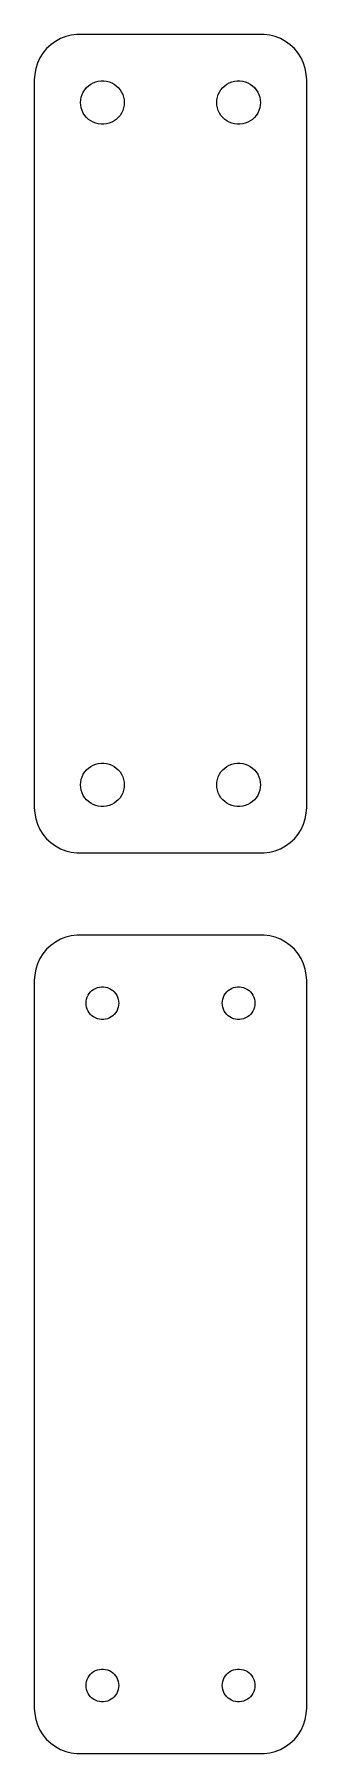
# Model space of a CAD drawing. Header units: metres. Extents: x -15 to 15, y 54 to 243.
import ezdxf

# ---------------------------------------------------------------- set-up
doc = ezdxf.new("R2010")
doc.units = ezdxf.units.M

msp = doc.modelspace()

# ---------------------------------------------------------------- linework, layer by layer
for p, q in [((-12.6791, 242.222), (-13.1871, 241.853)), ((-12.1289, 242.524), (-12.6791, 242.222)), ((-11.5451, 242.755), (-12.1289, 242.524)), ((-10.9369, 242.911), (-11.5451, 242.755)), ((-10.3139, 242.99), (-10.9369, 242.911)), ((10.3139, 242.99), (-10.3139, 242.99)), ((10.9369, 242.911), (10.3139, 242.99)), ((11.5451, 242.755), (10.9369, 242.911)), ((12.1289, 242.524), (11.5451, 242.755)), ((12.6791, 242.222), (12.1289, 242.524)), ((13.1871, 241.853), (12.6791, 242.222)), ((-14.3815, 240.409), (-14.6489, 239.841)), ((-14.0451, 240.939), (-14.3815, 240.409)), ((-13.6448, 241.423), (-14.0451, 240.939)), ((-13.1871, 241.853), (-13.6448, 241.423)), ((13.6448, 241.423), (13.1871, 241.853)), ((14.0451, 240.939), (13.6448, 241.423)), ((14.3815, 240.409), (14.0451, 240.939)), ((14.6489, 239.841), (14.3815, 240.409)), ((-14.9606, 238.627), (-15, 238)), ((-14.8429, 239.243), (-14.9606, 238.627)), ((-14.6489, 239.841), (-14.8429, 239.243)), ((14.8429, 239.243), (14.6489, 239.841)), ((14.9606, 238.627), (14.8429, 239.243)), ((15, 238), (14.9606, 238.627)), ((-15, 238), (-15, 158)), ((-9.82458, 236.097), (-9.73146, 236.383)), ((-9.73146, 236.383), (-9.60313, 236.656)), ((-9.60313, 236.656), (-9.44164, 236.911)), ((-9.44164, 236.911), (-9.24951, 237.143)), ((-9.24951, 237.143), (-9.02982, 237.349)), ((-9.02982, 237.349), (-8.78598, 237.526)), ((-8.78598, 237.526), (-8.52187, 237.672)), ((-8.52187, 237.672), (-8.24164, 237.783)), ((-8.24164, 237.783), (-7.94971, 237.857)), ((-7.94971, 237.857), (-7.6507, 237.895)), ((-7.6507, 237.895), (-7.34929, 237.895)), ((-7.34929, 237.895), (-7.05028, 237.857)), ((-7.05028, 237.857), (-6.75835, 237.783)), ((-6.75835, 237.783), (-6.47812, 237.672)), ((-6.47812, 237.672), (-6.214, 237.526)), ((-6.214, 237.526), (-5.97017, 237.349)), ((-5.97017, 237.349), (-5.75047, 237.143)), ((-5.75047, 237.143), (-5.55835, 236.911)), ((-5.55835, 236.911), (-5.39685, 236.656)), ((-5.39685, 236.656), (-5.26852, 236.383)), ((-5.26852, 236.383), (-5.1754, 236.097)), ((5.1754, 236.097), (5.26852, 236.383)), ((5.26852, 236.383), (5.39685, 236.656)), ((5.39685, 236.656), (5.55835, 236.911)), ((5.55835, 236.911), (5.75047, 237.143)), ((5.75047, 237.143), (5.97017, 237.349)), ((5.97017, 237.349), (6.214, 237.526)), ((6.214, 237.526), (6.47812, 237.672)), ((6.47812, 237.672), (6.75835, 237.783)), ((6.75835, 237.783), (7.05028, 237.857)), ((7.05028, 237.857), (7.34929, 237.895)), ((7.34929, 237.895), (7.6507, 237.895)), ((7.6507, 237.895), (7.94971, 237.857)), ((7.94971, 237.857), (8.24164, 237.783)), ((8.24164, 237.783), (8.52187, 237.672)), ((8.52187, 237.672), (8.78598, 237.526)), ((8.78598, 237.526), (9.02982, 237.349)), ((9.02982, 237.349), (9.24951, 237.143)), ((9.24951, 237.143), (9.44164, 236.911)), ((9.44164, 236.911), (9.60313, 236.656)), ((9.60313, 236.656), (9.73146, 236.383)), ((9.73146, 236.383), (9.82458, 236.097)), ((15, 158), (15, 238)), ((-9.89999, 235.5), (-9.88107, 235.801)), ((-9.88107, 235.199), (-9.89999, 235.5)), ((-9.88107, 235.801), (-9.82458, 236.097)), ((-9.82458, 234.903), (-9.88107, 235.199)), ((-9.73146, 234.617), (-9.82458, 234.903)), ((-9.60313, 234.344), (-9.73146, 234.617)), ((-9.44164, 234.089), (-9.60313, 234.344)), ((-5.39685, 234.344), (-5.55835, 234.089)), ((-5.26852, 234.617), (-5.39685, 234.344)), ((-5.1754, 234.903), (-5.26852, 234.617)), ((-5.1754, 236.097), (-5.11891, 235.801)), ((-5.11891, 235.199), (-5.1754, 234.903)), ((-5.11891, 235.801), (-5.09999, 235.5)), ((-5.09999, 235.5), (-5.11891, 235.199)), ((5.09999, 235.5), (5.11891, 235.801)), ((5.11891, 235.199), (5.09999, 235.5)), ((5.11891, 235.801), (5.1754, 236.097)), ((5.1754, 234.903), (5.11891, 235.199)), ((5.26852, 234.617), (5.1754, 234.903)), ((5.39685, 234.344), (5.26852, 234.617)), ((5.55835, 234.089), (5.39685, 234.344)), ((9.60313, 234.344), (9.44164, 234.089)), ((9.73146, 234.617), (9.60313, 234.344)), ((9.82458, 234.903), (9.73146, 234.617)), ((9.82458, 236.097), (9.88107, 235.801)), ((9.88107, 235.199), (9.82458, 234.903)), ((9.88107, 235.801), (9.89999, 235.5)), ((9.89999, 235.5), (9.88107, 235.199)), ((-9.24951, 233.857), (-9.44164, 234.089)), ((-9.02982, 233.651), (-9.24951, 233.857)), ((-8.78598, 233.474), (-9.02982, 233.651)), ((-8.52187, 233.328), (-8.78598, 233.474)), ((-8.24164, 233.217), (-8.52187, 233.328)), ((-7.94971, 233.143), (-8.24164, 233.217)), ((-7.6507, 233.105), (-7.94971, 233.143)), ((-7.34929, 233.105), (-7.6507, 233.105)), ((-7.05028, 233.143), (-7.34929, 233.105)), ((-6.75835, 233.217), (-7.05028, 233.143)), ((-6.47812, 233.328), (-6.75835, 233.217)), ((-6.214, 233.474), (-6.47812, 233.328)), ((-5.97017, 233.651), (-6.214, 233.474)), ((-5.75047, 233.857), (-5.97017, 233.651)), ((-5.55835, 234.089), (-5.75047, 233.857)), ((5.75047, 233.857), (5.55835, 234.089)), ((5.97017, 233.651), (5.75047, 233.857)), ((6.214, 233.474), (5.97017, 233.651)), ((6.47812, 233.328), (6.214, 233.474)), ((6.75835, 233.217), (6.47812, 233.328)), ((7.05028, 233.143), (6.75835, 233.217)), ((7.34929, 233.105), (7.05028, 233.143)), ((7.6507, 233.105), (7.34929, 233.105)), ((7.94971, 233.143), (7.6507, 233.105)), ((8.24164, 233.217), (7.94971, 233.143)), ((8.52187, 233.328), (8.24164, 233.217)), ((8.78598, 233.474), (8.52187, 233.328)), ((9.02982, 233.651), (8.78598, 233.474)), ((9.24951, 233.857), (9.02982, 233.651)), ((9.44164, 234.089), (9.24951, 233.857)), ((-9.02982, 162.349), (-8.78598, 162.526)), ((-8.78598, 162.526), (-8.52187, 162.672)), ((-8.52187, 162.672), (-8.24164, 162.783)), ((-8.24164, 162.783), (-7.94971, 162.857)), ((-7.94971, 162.857), (-7.6507, 162.895)), ((-7.6507, 162.895), (-7.34929, 162.895)), ((-7.34929, 162.895), (-7.05028, 162.857)), ((-7.05028, 162.857), (-6.75835, 162.783)), ((-6.75835, 162.783), (-6.47812, 162.672)), ((-6.47812, 162.672), (-6.214, 162.526)), ((-6.214, 162.526), (-5.97017, 162.349)), ((5.97017, 162.349), (6.214, 162.526)), ((6.214, 162.526), (6.47812, 162.672)), ((6.47812, 162.672), (6.75835, 162.783)), ((6.75835, 162.783), (7.05028, 162.857)), ((7.05028, 162.857), (7.34929, 162.895)), ((7.34929, 162.895), (7.6507, 162.895)), ((7.6507, 162.895), (7.94971, 162.857)), ((7.94971, 162.857), (8.24164, 162.783)), ((8.24164, 162.783), (8.52187, 162.672)), ((8.52187, 162.672), (8.78598, 162.526)), ((8.78598, 162.526), (9.02982, 162.349)), ((-9.89999, 160.5), (-9.88107, 160.801)), ((-9.88107, 160.801), (-9.82458, 161.097)), ((-9.82458, 161.097), (-9.73146, 161.383)), ((-9.73146, 161.383), (-9.60313, 161.656)), ((-9.60313, 161.656), (-9.44164, 161.911)), ((-9.44164, 161.911), (-9.24951, 162.143)), ((-9.24951, 162.143), (-9.02982, 162.349)), ((-5.97017, 162.349), (-5.75047, 162.143)), ((-5.75047, 162.143), (-5.55835, 161.911)), ((-5.55835, 161.911), (-5.39685, 161.656)), ((-5.39685, 161.656), (-5.26852, 161.383)), ((-5.26852, 161.383), (-5.1754, 161.097)), ((-5.1754, 161.097), (-5.11891, 160.801)), ((-5.11891, 160.801), (-5.09999, 160.5)), ((5.09999, 160.5), (5.11891, 160.801)), ((5.11891, 160.801), (5.1754, 161.097)), ((5.1754, 161.097), (5.26852, 161.383)), ((5.26852, 161.383), (5.39685, 161.656)), ((5.39685, 161.656), (5.55835, 161.911)), ((5.55835, 161.911), (5.75047, 162.143)), ((5.75047, 162.143), (5.97017, 162.349)), ((9.02982, 162.349), (9.24951, 162.143)), ((9.24951, 162.143), (9.44164, 161.911)), ((9.44164, 161.911), (9.60313, 161.656)), ((9.60313, 161.656), (9.73146, 161.383)), ((9.73146, 161.383), (9.82458, 161.097)), ((9.82458, 161.097), (9.88107, 160.801)), ((9.88107, 160.801), (9.89999, 160.5)), ((-9.88107, 160.199), (-9.89999, 160.5)), ((-9.82458, 159.903), (-9.88107, 160.199)), ((-9.73146, 159.617), (-9.82458, 159.903)), ((-9.60313, 159.344), (-9.73146, 159.617)), ((-9.44164, 159.089), (-9.60313, 159.344)), ((-9.24951, 158.857), (-9.44164, 159.089)), ((-9.02982, 158.651), (-9.24951, 158.857)), ((-5.75047, 158.857), (-5.97017, 158.651)), ((-5.55835, 159.089), (-5.75047, 158.857)), ((-5.39685, 159.344), (-5.55835, 159.089)), ((-5.26852, 159.617), (-5.39685, 159.344)), ((-5.1754, 159.903), (-5.26852, 159.617)), ((-5.11891, 160.199), (-5.1754, 159.903)), ((-5.09999, 160.5), (-5.11891, 160.199)), ((5.11891, 160.199), (5.09999, 160.5)), ((5.1754, 159.903), (5.11891, 160.199)), ((5.26852, 159.617), (5.1754, 159.903)), ((5.39685, 159.344), (5.26852, 159.617)), ((5.55835, 159.089), (5.39685, 159.344)), ((5.75047, 158.857), (5.55835, 159.089)), ((5.97017, 158.651), (5.75047, 158.857)), ((9.24951, 158.857), (9.02982, 158.651)), ((9.44164, 159.089), (9.24951, 158.857)), ((9.60313, 159.344), (9.44164, 159.089)), ((9.73146, 159.617), (9.60313, 159.344)), ((9.82458, 159.903), (9.73146, 159.617)), ((9.88107, 160.199), (9.82458, 159.903)), ((9.89999, 160.5), (9.88107, 160.199)), ((-15, 158), (-14.9606, 157.373)), ((-14.9606, 157.373), (-14.8429, 156.757)), ((-8.78598, 158.474), (-9.02982, 158.651)), ((-8.52187, 158.328), (-8.78598, 158.474)), ((-8.24164, 158.217), (-8.52187, 158.328)), ((-7.94971, 158.143), (-8.24164, 158.217)), ((-7.6507, 158.105), (-7.94971, 158.143)), ((-7.34929, 158.105), (-7.6507, 158.105)), ((-7.05028, 158.143), (-7.34929, 158.105)), ((-6.75835, 158.217), (-7.05028, 158.143)), ((-6.47812, 158.328), (-6.75835, 158.217)), ((-6.214, 158.474), (-6.47812, 158.328)), ((-5.97017, 158.651), (-6.214, 158.474)), ((6.214, 158.474), (5.97017, 158.651)), ((6.47812, 158.328), (6.214, 158.474)), ((6.75835, 158.217), (6.47812, 158.328)), ((7.05028, 158.143), (6.75835, 158.217)), ((7.34929, 158.105), (7.05028, 158.143)), ((7.6507, 158.105), (7.34929, 158.105)), ((7.94971, 158.143), (7.6507, 158.105)), ((8.24164, 158.217), (7.94971, 158.143)), ((8.52187, 158.328), (8.24164, 158.217)), ((8.78598, 158.474), (8.52187, 158.328)), ((9.02982, 158.651), (8.78598, 158.474)), ((14.8429, 156.757), (14.9606, 157.373)), ((14.9606, 157.373), (15, 158)), ((-14.8429, 156.757), (-14.6489, 156.159)), ((-14.6489, 156.159), (-14.3815, 155.591)), ((-14.3815, 155.591), (-14.0451, 155.061)), ((-14.0451, 155.061), (-13.6448, 154.577)), ((13.6448, 154.577), (14.0451, 155.061)), ((14.0451, 155.061), (14.3815, 155.591)), ((14.3815, 155.591), (14.6489, 156.159)), ((14.6489, 156.159), (14.8429, 156.757)), ((-13.6448, 154.577), (-13.1871, 154.147)), ((-13.1871, 154.147), (-12.6791, 153.778)), ((-12.6791, 153.778), (-12.1289, 153.476)), ((-12.1289, 153.476), (-11.5451, 153.245)), ((-11.5451, 153.245), (-10.9369, 153.089)), ((-10.9369, 153.089), (-10.3139, 153.01)), ((10.3139, 153.01), (10.9369, 153.089)), ((10.9369, 153.089), (11.5451, 153.245)), ((11.5451, 153.245), (12.1289, 153.476)), ((12.1289, 153.476), (12.6791, 153.778)), ((12.6791, 153.778), (13.1871, 154.147)), ((13.1871, 154.147), (13.6448, 154.577)), ((-10.3139, 153.01), (10.3139, 153.01)), ((-11.5451, 143.755), (-12.1289, 143.524)), ((-10.9369, 143.911), (-11.5451, 143.755)), ((-10.3139, 143.99), (-10.9369, 143.911)), ((10.3139, 143.99), (-10.3139, 143.99)), ((10.9369, 143.911), (10.3139, 143.99)), ((11.5451, 143.755), (10.9369, 143.911)), ((12.1289, 143.524), (11.5451, 143.755)), ((-14.0451, 141.939), (-14.3815, 141.409)), ((-13.6448, 142.423), (-14.0451, 141.939)), ((-13.1871, 142.853), (-13.6448, 142.423)), ((-12.6791, 143.222), (-13.1871, 142.853)), ((-12.1289, 143.524), (-12.6791, 143.222)), ((12.6791, 143.222), (12.1289, 143.524)), ((13.1871, 142.853), (12.6791, 143.222)), ((13.6448, 142.423), (13.1871, 142.853)), ((14.0451, 141.939), (13.6448, 142.423)), ((14.3815, 141.409), (14.0451, 141.939)), ((-14.8429, 140.243), (-14.9606, 139.627)), ((-14.6489, 140.841), (-14.8429, 140.243)), ((-14.3815, 141.409), (-14.6489, 140.841)), ((14.6489, 140.841), (14.3815, 141.409)), ((14.8429, 140.243), (14.6489, 140.841)), ((14.9606, 139.627), (14.8429, 140.243)), ((-14.9606, 139.627), (-15, 139)), ((-15, 139), (-15, 59)), ((-8.64735, 137.887), (-8.46448, 138.02)), ((-8.46448, 138.02), (-8.26639, 138.129)), ((-8.26639, 138.129), (-8.05623, 138.212)), ((-8.05623, 138.212), (-7.83728, 138.268)), ((-7.83728, 138.268), (-7.61302, 138.296)), ((-7.61302, 138.296), (-7.38696, 138.296)), ((-7.38696, 138.296), (-7.1627, 138.268)), ((-7.1627, 138.268), (-6.94376, 138.212)), ((-6.94376, 138.212), (-6.7336, 138.129)), ((-6.7336, 138.129), (-6.53551, 138.02)), ((-6.53551, 138.02), (-6.35263, 137.887)), ((6.35263, 137.887), (6.53551, 138.02)), ((6.53551, 138.02), (6.7336, 138.129)), ((6.7336, 138.129), (6.94376, 138.212)), ((6.94376, 138.212), (7.1627, 138.268)), ((7.1627, 138.268), (7.38696, 138.296)), ((7.38696, 138.296), (7.61302, 138.296)), ((7.61302, 138.296), (7.83728, 138.268)), ((7.83728, 138.268), (8.05623, 138.212)), ((8.05623, 138.212), (8.26639, 138.129)), ((8.26639, 138.129), (8.46448, 138.02)), ((8.46448, 138.02), (8.64735, 137.887)), ((15, 139), (14.9606, 139.627)), ((15, 59), (15, 139)), ((-9.29999, 136.5), (-9.2858, 136.726)), ((-9.2858, 136.274), (-9.29999, 136.5)), ((-9.2858, 136.726), (-9.24344, 136.948)), ((-9.24344, 136.052), (-9.2858, 136.274)), ((-9.24344, 136.948), (-9.17358, 137.163)), ((-9.17358, 137.163), (-9.07735, 137.367)), ((-9.07735, 137.367), (-8.95622, 137.558)), ((-8.95622, 137.558), (-8.81213, 137.732)), ((-8.81213, 137.732), (-8.64735, 137.887)), ((-6.35263, 137.887), (-6.18785, 137.732)), ((-6.18785, 137.732), (-6.04376, 137.558)), ((-6.04376, 137.558), (-5.92264, 137.367)), ((-5.92264, 137.367), (-5.8264, 137.163)), ((-5.8264, 137.163), (-5.75655, 136.948)), ((-5.75655, 136.948), (-5.71419, 136.726)), ((-5.71419, 136.274), (-5.75655, 136.052)), ((-5.71419, 136.726), (-5.7, 136.5)), ((-5.7, 136.5), (-5.71419, 136.274)), ((5.7, 136.5), (5.71419, 136.726)), ((5.71419, 136.274), (5.7, 136.5)), ((5.71419, 136.726), (5.75655, 136.948)), ((5.75655, 136.052), (5.71419, 136.274)), ((5.75655, 136.948), (5.8264, 137.163)), ((5.8264, 137.163), (5.92264, 137.367)), ((5.92264, 137.367), (6.04376, 137.558)), ((6.04376, 137.558), (6.18785, 137.732)), ((6.18785, 137.732), (6.35263, 137.887)), ((8.64735, 137.887), (8.81213, 137.732)), ((8.81213, 137.732), (8.95622, 137.558)), ((8.95622, 137.558), (9.07735, 137.367)), ((9.07735, 137.367), (9.17358, 137.163)), ((9.17358, 137.163), (9.24344, 136.948)), ((9.24344, 136.948), (9.2858, 136.726)), ((9.2858, 136.274), (9.24344, 136.052)), ((9.2858, 136.726), (9.29999, 136.5)), ((9.29999, 136.5), (9.2858, 136.274)), ((-9.17358, 135.837), (-9.24344, 136.052)), ((-9.07735, 135.633), (-9.17358, 135.837)), ((-8.95622, 135.442), (-9.07735, 135.633)), ((-8.81213, 135.268), (-8.95622, 135.442)), ((-8.64735, 135.113), (-8.81213, 135.268)), ((-8.46448, 134.98), (-8.64735, 135.113)), ((-8.26639, 134.871), (-8.46448, 134.98)), ((-8.05623, 134.788), (-8.26639, 134.871)), ((-7.83728, 134.732), (-8.05623, 134.788)), ((-7.61302, 134.704), (-7.83728, 134.732)), ((-7.38696, 134.704), (-7.61302, 134.704)), ((-7.1627, 134.732), (-7.38696, 134.704)), ((-6.94376, 134.788), (-7.1627, 134.732)), ((-6.7336, 134.871), (-6.94376, 134.788)), ((-6.53551, 134.98), (-6.7336, 134.871)), ((-6.35263, 135.113), (-6.53551, 134.98)), ((-6.18785, 135.268), (-6.35263, 135.113)), ((-6.04376, 135.442), (-6.18785, 135.268)), ((-5.92264, 135.633), (-6.04376, 135.442)), ((-5.8264, 135.837), (-5.92264, 135.633)), ((-5.75655, 136.052), (-5.8264, 135.837)), ((5.8264, 135.837), (5.75655, 136.052)), ((5.92264, 135.633), (5.8264, 135.837)), ((6.04376, 135.442), (5.92264, 135.633)), ((6.18785, 135.268), (6.04376, 135.442)), ((6.35263, 135.113), (6.18785, 135.268)), ((6.53551, 134.98), (6.35263, 135.113)), ((6.7336, 134.871), (6.53551, 134.98)), ((6.94376, 134.788), (6.7336, 134.871)), ((7.1627, 134.732), (6.94376, 134.788)), ((7.38696, 134.704), (7.1627, 134.732)), ((7.61302, 134.704), (7.38696, 134.704)), ((7.83728, 134.732), (7.61302, 134.704)), ((8.05623, 134.788), (7.83728, 134.732)), ((8.26639, 134.871), (8.05623, 134.788)), ((8.46448, 134.98), (8.26639, 134.871)), ((8.64735, 135.113), (8.46448, 134.98)), ((8.81213, 135.268), (8.64735, 135.113)), ((8.95622, 135.442), (8.81213, 135.268)), ((9.07735, 135.633), (8.95622, 135.442)), ((9.17358, 135.837), (9.07735, 135.633)), ((9.24344, 136.052), (9.17358, 135.837)), ((-9.17358, 62.1626), (-9.07735, 62.3672)), ((-9.07735, 62.3672), (-8.95622, 62.558)), ((-8.95622, 62.558), (-8.81213, 62.7322)), ((-8.81213, 62.7322), (-8.64735, 62.8869)), ((-8.64735, 62.8869), (-8.46448, 63.0198)), ((-8.46448, 63.0198), (-8.26639, 63.1287)), ((-8.26639, 63.1287), (-8.05623, 63.2119)), ((-8.05623, 63.2119), (-7.83728, 63.2681)), ((-7.83728, 63.2681), (-7.61302, 63.2964)), ((-7.61302, 63.2964), (-7.38696, 63.2964)), ((-7.38696, 63.2964), (-7.1627, 63.2681)), ((-7.1627, 63.2681), (-6.94376, 63.2119)), ((-6.94376, 63.2119), (-6.7336, 63.1287)), ((-6.7336, 63.1287), (-6.53551, 63.0198)), ((-6.53551, 63.0198), (-6.35263, 62.8869)), ((-6.35263, 62.8869), (-6.18785, 62.7322)), ((-6.18785, 62.7322), (-6.04376, 62.558)), ((-6.04376, 62.558), (-5.92264, 62.3672)), ((-5.92264, 62.3672), (-5.8264, 62.1626)), ((5.8264, 62.1626), (5.92264, 62.3672)), ((5.92264, 62.3672), (6.04376, 62.558)), ((6.04376, 62.558), (6.18785, 62.7322)), ((6.18785, 62.7322), (6.35263, 62.8869)), ((6.35263, 62.8869), (6.53551, 63.0198)), ((6.53551, 63.0198), (6.7336, 63.1287)), ((6.7336, 63.1287), (6.94376, 63.2119)), ((6.94376, 63.2119), (7.1627, 63.2681)), ((7.1627, 63.2681), (7.38696, 63.2964)), ((7.38696, 63.2964), (7.61302, 63.2964)), ((7.61302, 63.2964), (7.83728, 63.2681)), ((7.83728, 63.2681), (8.05623, 63.2119)), ((8.05623, 63.2119), (8.26639, 63.1287)), ((8.26639, 63.1287), (8.46448, 63.0198)), ((8.46448, 63.0198), (8.64735, 62.8869)), ((8.64735, 62.8869), (8.81213, 62.7322)), ((8.81213, 62.7322), (8.95622, 62.558)), ((8.95622, 62.558), (9.07735, 62.3672)), ((9.07735, 62.3672), (9.17358, 62.1626)), ((-9.29999, 61.5), (-9.2858, 61.7256)), ((-9.2858, 61.2744), (-9.29999, 61.5)), ((-9.2858, 61.7256), (-9.24344, 61.9476)), ((-9.24344, 61.0524), (-9.2858, 61.2744)), ((-9.24344, 61.9476), (-9.17358, 62.1626)), ((-9.17358, 60.8374), (-9.24344, 61.0524)), ((-9.07735, 60.6328), (-9.17358, 60.8374)), ((-8.95622, 60.442), (-9.07735, 60.6328)), ((-5.92264, 60.6328), (-6.04376, 60.442)), ((-5.8264, 60.8374), (-5.92264, 60.6328)), ((-5.8264, 62.1626), (-5.75655, 61.9476)), ((-5.75655, 61.0524), (-5.8264, 60.8374)), ((-5.75655, 61.9476), (-5.71419, 61.7256)), ((-5.71419, 61.2744), (-5.75655, 61.0524)), ((-5.71419, 61.7256), (-5.7, 61.5)), ((-5.7, 61.5), (-5.71419, 61.2744)), ((5.7, 61.5), (5.71419, 61.7256)), ((5.71419, 61.2744), (5.7, 61.5)), ((5.71419, 61.7256), (5.75655, 61.9476)), ((5.75655, 61.0524), (5.71419, 61.2744)), ((5.75655, 61.9476), (5.8264, 62.1626)), ((5.8264, 60.8374), (5.75655, 61.0524)), ((5.92264, 60.6328), (5.8264, 60.8374)), ((6.04376, 60.442), (5.92264, 60.6328)), ((9.07735, 60.6328), (8.95622, 60.442)), ((9.17358, 60.8374), (9.07735, 60.6328)), ((9.17358, 62.1626), (9.24344, 61.9476)), ((9.24344, 61.0524), (9.17358, 60.8374)), ((9.24344, 61.9476), (9.2858, 61.7256)), ((9.2858, 61.2744), (9.24344, 61.0524)), ((9.2858, 61.7256), (9.29999, 61.5)), ((9.29999, 61.5), (9.2858, 61.2744)), ((-15, 59), (-14.9606, 58.3733)), ((-8.81213, 60.2678), (-8.95622, 60.442)), ((-8.64735, 60.1131), (-8.81213, 60.2678)), ((-8.46448, 59.9802), (-8.64735, 60.1131)), ((-8.26639, 59.8713), (-8.46448, 59.9802)), ((-8.05623, 59.7881), (-8.26639, 59.8713)), ((-7.83728, 59.7319), (-8.05623, 59.7881)), ((-7.61302, 59.7036), (-7.83728, 59.7319)), ((-7.38696, 59.7036), (-7.61302, 59.7036)), ((-7.1627, 59.7319), (-7.38696, 59.7036)), ((-6.94376, 59.7881), (-7.1627, 59.7319)), ((-6.7336, 59.8713), (-6.94376, 59.7881)), ((-6.53551, 59.9802), (-6.7336, 59.8713)), ((-6.35263, 60.1131), (-6.53551, 59.9802)), ((-6.18785, 60.2678), (-6.35263, 60.1131)), ((-6.04376, 60.442), (-6.18785, 60.2678)), ((6.18785, 60.2678), (6.04376, 60.442)), ((6.35263, 60.1131), (6.18785, 60.2678)), ((6.53551, 59.9802), (6.35263, 60.1131)), ((6.7336, 59.8713), (6.53551, 59.9802)), ((6.94376, 59.7881), (6.7336, 59.8713)), ((7.1627, 59.7319), (6.94376, 59.7881)), ((7.38696, 59.7036), (7.1627, 59.7319)), ((7.61302, 59.7036), (7.38696, 59.7036)), ((7.83728, 59.7319), (7.61302, 59.7036)), ((8.05623, 59.7881), (7.83728, 59.7319)), ((8.26639, 59.8713), (8.05623, 59.7881)), ((8.46448, 59.9802), (8.26639, 59.8713)), ((8.64735, 60.1131), (8.46448, 59.9802)), ((8.81213, 60.2678), (8.64735, 60.1131)), ((8.95622, 60.442), (8.81213, 60.2678)), ((14.9606, 58.3733), (15, 59)), ((-14.9606, 58.3733), (-14.8429, 57.7566)), ((-14.8429, 57.7566), (-14.6489, 57.1594)), ((-14.6489, 57.1594), (-14.3815, 56.5912)), ((14.3815, 56.5912), (14.6489, 57.1594)), ((14.6489, 57.1594), (14.8429, 57.7566)), ((14.8429, 57.7566), (14.9606, 58.3733)), ((-14.3815, 56.5912), (-14.0451, 56.0611)), ((-14.0451, 56.0611), (-13.6448, 55.5773)), ((-13.6448, 55.5773), (-13.1871, 55.1474)), ((-13.1871, 55.1474), (-12.6791, 54.7784)), ((12.6791, 54.7784), (13.1871, 55.1474)), ((13.1871, 55.1474), (13.6448, 55.5773)), ((13.6448, 55.5773), (14.0451, 56.0611)), ((14.0451, 56.0611), (14.3815, 56.5912)), ((-12.6791, 54.7784), (-12.1289, 54.4759)), ((-12.1289, 54.4759), (-11.5451, 54.2447)), ((-11.5451, 54.2447), (-10.9369, 54.0886)), ((-10.9369, 54.0886), (-10.3139, 54.0099)), ((-10.3139, 54.0099), (10.3139, 54.0099)), ((10.3139, 54.0099), (10.9369, 54.0886)), ((10.9369, 54.0886), (11.5451, 54.2447)), ((11.5451, 54.2447), (12.1289, 54.4759)), ((12.1289, 54.4759), (12.6791, 54.7784))]:
    msp.add_line(p, q)

doc.saveas('drawing.dxf')
